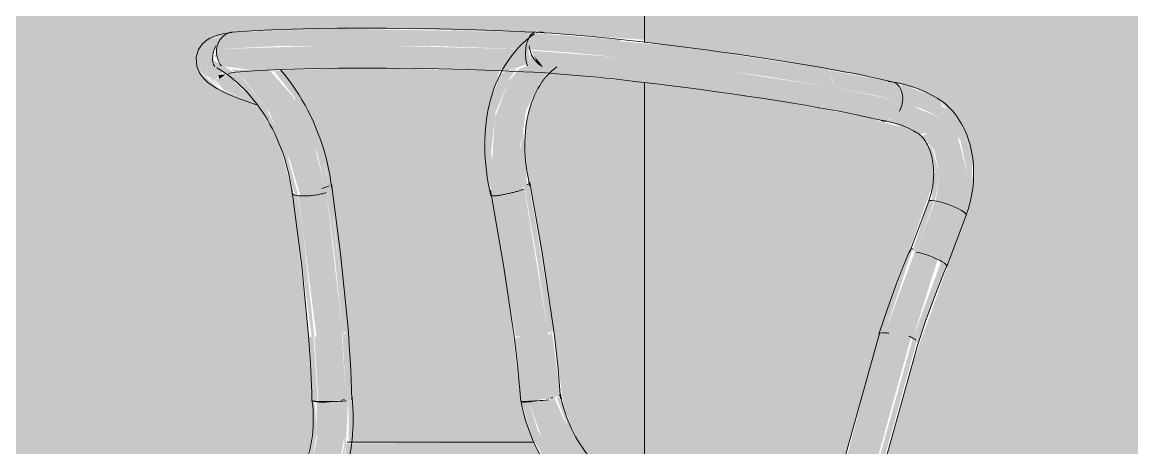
# Model space of a CAD drawing. Header units: inches. Extents: x 20426 to 36348, y -461 to 673.
# Drawn here: x 29198.65 to 29226.38, y 17.86 to 28.5 of the extents above; entities that cross this region are included whole.
import ezdxf

# ---------------------------------------------------------------- set-up
doc = ezdxf.new("R2010")
doc.units = ezdxf.units.IN
doc.header["$MEASUREMENT"] = 0
doc.layers.add('I-FURN', color=30, linetype='Continuous', lineweight=9)
doc.layers.add('Q-CASE', color=31, linetype='Continuous', lineweight=9)

# ---------------------------------------------------------------- blocks, each defined once
blk = doc.blocks.new('Casework 1 - Casework 1-456223-Elevation - East')
at = {"layer": 'Q-CASE'}
h = blk.add_hatch(color=256, dxfattribs=at)
h.paths.add_polyline_path([(-22519.774, 0), (-22513.177, 0), (-22513.177, 0.25), (-22519.707, 0.25), (-22519.718, 0.008), (-22519.841, 0)], flags=0)
h.paths.add_polyline_path([(-22521.548, 0), (-22520.693, 0), (-22520.707, 0.25), (-22526.289, 0.25), (-22526.289, 0), (-22521.591, 0)], flags=0)
h.paths.add_polyline_path([(-22510.623, 0), (-22505.796, 0.01), (-22505.796, 0.25), (-22512.311, 0.25), (-22512.311, 0), (-22510.996, 0)], flags=0)
h.paths.add_polyline_path([(-22521.392, 15.967), (-22521.392, 15.83), (-22521.366, 15.878), (-22521.37, 15.893)], flags=0)
h.paths.add_polyline_path([(-22521.606, 16.071), (-22521.437, 16.05), (-22521.544, 16.143), (-22521.605, 16.127), (-22521.606, 16.099)], flags=0)
h.paths.add_polyline_path([(-22521.803, 16.099), (-22521.839, 16.049), (-22521.839, 16.091)], flags=0)
h.paths.add_polyline_path([(-22531.668, 0), (-22527.155, 0), (-22527.155, 0.25), (-22528.301, 0.25), (-22528.301, 0.75), (-22520.736, 0.75), (-22521.548, 15.62), (-22521.48, 15.643), (-22521.67, 16.118), (-22522.536, 15.997), (-22527.271, 15.775), (-22530.663, 3.606)], flags=0)
h.paths.add_polyline_path([(-22505.771, 0.75), (-22505.753, 0.75), (-22504.981, 14.03), (-22504.981, 28.75), (-22505.537, 28.75), (-22505.537, 28.5), (-22507.827, 28.5), (-22507.827, 28.75), (-22507.918, 28.75), (-22507.918, 28.5), (-22510.623, 28.5), (-22510.623, 0.75), (-22505.796, 0.75)], flags=0)
h.paths.add_polyline_path([(-22519.736, 0.75), (-22514.866, 0.75), (-22514.866, 28.5), (-22517.57, 28.5), (-22517.57, 28.75), (-22517.662, 28.75), (-22517.662, 28.5), (-22519.952, 28.5), (-22519.952, 28.75), (-22532.8, 28.75), (-22532.8, 27.991), (-22529.528, 27.549), (-22526.968, 27.086), (-22526, 26.833), (-22525.407, 26.533), (-22525.341, 26.436), (-22525.075, 26.204), (-22524.788, 25.758), (-22524.576, 24.778), (-22524.809, 23.547), (-22526.095, 19.993), (-22526.777, 17.549), (-22522.196, 17.495), (-22522.139, 17.495), (-22521.698, 17.465), (-22521.429, 17.329), (-22521.299, 17.117), (-22521.263, 17.089), (-22521.209, 17.089), (-22521.131, 16.899), (-22520.917, 16.602), (-22520.687, 16.143), (-22520.679, 15.944), (-22520.602, 15.658), (-22519.774, 1.407)], flags=0)
h.paths.add_polyline_path([(-22532.298, 1.458), (-22528.325, 15.714), (-22528.493, 15.718), (-22531.917, 15.615), (-22531.957, 15.625), (-22532.368, 15.644), (-22532.3, 1.912)], flags=0)
h.paths.add_polyline_path([(-22520.888, 15.914), (-22520.888, 16.047), (-22520.917, 16.014)], flags=0)
h.paths.add_polyline_path([(-22532.8, 17.532), (-22531.59, 17.552), (-22527.813, 17.55), (-22526.676, 21.414), (-22525.548, 24.575), (-22525.59, 25.084), (-22525.705, 25.388), (-22525.705, 25.436), (-22525.807, 25.592), (-22525.989, 25.745), (-22526.428, 25.888), (-22527.289, 26.133), (-22529.458, 26.532), (-22532.171, 26.916), (-22532.8, 26.992), (-22532.8, 17.548)], flags=0)
h.paths.add_polyline_path([(-22526.59, 25.977), (-22527.108, 26.103), (-22526.628, 25.986)], flags=0)
h.paths.add_polyline_path([(-22504.981, 30), (-22504.981, 36), (-22532.8, 36), (-22532.8, 30), (-22510.996, 30)], flags=0)
blk = doc.blocks.new('HermanMiller_Collection_Air-Chair_SideChair_Arms - Arms-V112-Elevation - East')
at = {"layer": 'I-FURN'}
for points in [[(-22543.494, 27.825), (-22541.935, 27.904), (-22538.042, 27.904), (-22535.768, 27.825), (-22535.684, 28.117), (-22535.539, 28.249), (-22540.241, 28.334), (-22543.098, 28.249), (-22543.286, 28.184), (-22543.427, 28.032), (-22543.471, 27.933)], [(-22543.872, 27.741), (-22543.553, 27.812), (-22543.364, 28.117), (-22543.286, 28.184), (-22543.763, 28.018), (-22543.817, 27.904), (-22543.975, 27.75)], [(-22533.443, 27.624), (-22533.392, 28.061), (-22535.591, 28.228), (-22535.722, 28.032), (-22535.768, 27.825), (-22535.683, 27.819), (-22535.644, 27.816), (-22534.631, 27.741)], [(-22528.102, 26.875), (-22528.138, 27.219), (-22528.238, 27.338), (-22531.989, 27.895), (-22533.397, 28.025), (-22533.443, 27.624), (-22529.784, 27.149)], [(-22536.284, 27.281), (-22536.09, 27.328), (-22535.738, 27.451), (-22535.774, 27.718), (-22535.775, 27.825), (-22540.108, 27.931), (-22543.494, 27.825), (-22543.474, 27.603), (-22543.337, 27.4), (-22542.466, 27.29), (-22540.045, 27.356), (-22537.805, 27.334), (-22536.301, 27.282)], [(-22535.371, 27.43), (-22535.585, 27.69), (-22535.456, 27.466), (-22535.378, 27.432)], [(-22528.411, 26.362), (-22528.276, 26.438), (-22528.163, 26.625), (-22528.102, 26.875), (-22531.584, 27.401), (-22533.443, 27.624), (-22533.5, 27.076), (-22530.014, 26.623)], [(-22543.434, 27.078), (-22543.273, 27.19), (-22543.445, 27.181), (-22543.434, 27.084)], [(-22537.875, 17.999), (-22535.556, 18.004), (-22535.826, 18.794), (-22535.896, 19.046), (-22536.183, 21.489), (-22536.629, 24.162), (-22536.638, 24.168), (-22536.781, 25.531), (-22536.723, 26.14), (-22536.578, 26.72), (-22536.425, 27.286), (-22540.045, 27.356), (-22542.066, 27.286), (-22541.45, 26.498), (-22540.967, 25.517), (-22540.746, 24.73), (-22540.561, 23.543), (-22540.265, 20.66), (-22540.193, 18.754), (-22540.197, 18.004), (-22539.264, 18)], [(-22526.35, 26.52), (-22526.373, 26.768), (-22526.491, 26.95), (-22526.582, 27.002), (-22528.182, 27.293), (-22528.102, 27.055), (-22528.102, 26.875), (-22527.166, 26.699)], [(-22542.51, 26.466), (-22543.159, 27.131), (-22543.216, 27.17), (-22543.445, 27.078), (-22543.564, 27.076), (-22543.312, 26.806), (-22542.603, 26.498)], [(-22525.38, 26.106), (-22525.341, 26.344), (-22525.407, 26.533), (-22525.521, 26.614), (-22526.302, 26.924), (-22526.468, 26.924), (-22526.373, 26.768), (-22526.348, 26.45), (-22525.885, 26.344), (-22525.521, 26.172)], [(-22526.781, 26.031), (-22526.57, 26.119), (-22526.539, 26.136), (-22526.428, 26.274), (-22526.35, 26.52), (-22528.102, 26.875), (-22528.215, 26.52), (-22528.343, 26.384), (-22528.411, 26.362), (-22526.786, 26.032)], [(-22540.782, 24.369), (-22540.691, 24.434), (-22540.889, 25.278), (-22541.053, 25.752), (-22541.518, 26.62), (-22541.543, 26.56), (-22540.972, 25.205), (-22540.783, 24.375)], [(-22525.904, 25.705), (-22525.705, 25.737), (-22525.513, 25.884), (-22525.38, 26.106), (-22526.095, 26.392), (-22526.364, 26.454), (-22526.468, 26.215), (-22526.629, 26.086), (-22526.746, 26.031), (-22525.905, 25.706)], [(-22524.769, 23.708), (-22524.615, 24.236), (-22524.615, 25.084), (-22524.679, 25.218), (-22524.789, 25.762), (-22525.026, 26.129), (-22525.147, 26.314), (-22525.348, 26.377), (-22525.348, 26.227), (-22525.38, 26.106), (-22524.906, 25.55), (-22524.722, 24.704), (-22524.878, 23.793), (-22524.79, 23.729)], [(-22535.808, 24.327), (-22535.739, 24.41), (-22535.783, 25.114), (-22535.832, 25.8), (-22535.765, 26.274), (-22535.851, 25.952), (-22535.909, 25.114), (-22535.811, 24.351)], [(-22524.878, 23.793), (-22524.722, 24.704), (-22524.978, 25.635), (-22525.38, 26.106), (-22525.521, 25.878), (-22525.705, 25.737), (-22525.858, 25.651), (-22525.562, 25.304), (-22525.429, 24.694), (-22525.521, 24.035), (-22525.081, 23.894), (-22524.971, 23.844)], [(-22525.989, 25.736), (-22526.59, 25.977), (-22526.358, 25.864), (-22525.994, 25.737)], [(-22525.542, 24.038), (-22525.429, 24.694), (-22525.61, 25.349), (-22525.733, 25.449), (-22525.562, 24.956), (-22525.547, 24.694), (-22525.602, 24.31), (-22525.622, 24.046), (-22525.558, 24.039)], [(-22540.347, 20.696), (-22540.273, 20.766), (-22540.621, 24.012), (-22540.684, 24.405), (-22540.762, 24.375), (-22540.53, 22.542)], [(-22535.211, 20.731), (-22535.068, 20.78), (-22535.684, 24.464), (-22535.798, 24.357), (-22535.485, 22.577)], [(-22541.052, 20.637), (-22541.334, 23.262), (-22541.462, 24.163), (-22541.589, 24.2), (-22541.534, 23.732), (-22541.12, 20.643), (-22541.069, 20.638)], [(-22540.948, 20.635), (-22540.347, 20.696), (-22540.762, 24.375), (-22540.883, 24.342), (-22540.854, 24.212), (-22541.385, 24.158), (-22541.447, 24.155), (-22540.996, 20.636)], [(-22535.991, 20.635), (-22535.914, 20.656), (-22536.482, 24.164), (-22536.626, 24.155), (-22536.019, 20.637)], [(-22535.911, 20.637), (-22535.211, 20.731), (-22535.803, 24.329), (-22536.277, 24.2), (-22536.482, 24.162), (-22535.912, 20.644)], [(-22526.021, 22.754), (-22525.561, 24.04), (-22525.701, 24.016), (-22526.095, 22.799), (-22526.041, 22.757)], [(-22525.358, 22.509), (-22524.878, 23.793), (-22525.324, 23.984), (-22525.542, 24.038), (-22526.021, 22.754), (-22525.521, 22.592), (-22525.45, 22.559)], [(-22525.24, 22.393), (-22524.769, 23.708), (-22524.878, 23.793), (-22525.358, 22.509), (-22525.249, 22.422)], [(-22526.942, 20.693), (-22526.859, 20.734), (-22526.776, 20.782), (-22526.095, 22.835), (-22526.166, 22.794), (-22526.94, 20.699)], [(-22526.095, 20.59), (-22525.474, 22.57), (-22525.953, 22.74), (-22526.056, 22.733), (-22526.79, 20.737), (-22526.307, 20.679), (-22526.258, 20.653), (-22526.095, 20.602)], [(-22525.966, 20.456), (-22525.261, 22.435), (-22525.387, 22.507), (-22526.092, 20.6), (-22525.966, 20.458)], [(-22525.254, 22.407), (-22525.295, 22.459), (-22525.261, 22.424)], [(-22540.966, 19.02), (-22541.071, 20.638), (-22541.197, 20.637), (-22541.096, 19.033), (-22540.996, 19.022)], [(-22540.742, 19.015), (-22540.261, 19.068), (-22540.363, 20.693), (-22540.948, 20.635), (-22541.051, 20.635), (-22540.948, 19.019), (-22540.863, 19.016)], [(-22540.259, 19.034), (-22540.174, 19.044), (-22540.269, 20.716), (-22540.347, 20.696), (-22540.26, 19.051)], [(-22535.876, 19.015), (-22535.748, 19.033), (-22535.911, 20.637), (-22536.054, 20.59), (-22535.888, 19.016)], [(-22535.746, 19.02), (-22535.113, 19.108), (-22535.07, 19.118), (-22535.045, 19.118), (-22535.211, 20.731), (-22535.911, 20.637), (-22535.747, 19.025)], [(-22535.043, 19.095), (-22534.965, 19.159), (-22534.906, 19.189), (-22535.113, 20.757), (-22535.204, 20.673), (-22535.045, 19.118)], [(-22532.639, 0), (-22532.571, 0), (-22526.792, 20.736), (-22526.942, 20.675), (-22527.948, 16.856), (-22527.996, 16.809), (-22527.971, 16.786), (-22528.232, 16.048), (-22532.684, 0)], [(-22532.154, 0), (-22531.838, 0), (-22526.139, 20.625), (-22526.327, 20.683), (-22526.792, 20.734), (-22532.571, 0), (-22532.27, 0)], [(-22531.838, 0), (-22531.668, 0), (-22526, 20.512), (-22526.102, 20.578), (-22530.833, 3.606)], [(-22534.352, 17.697), (-22534.243, 17.711), (-22534.73, 18.591), (-22534.938, 19.169), (-22534.985, 19.091), (-22534.642, 18.177), (-22534.356, 17.704)], [(-22541.156, 17.287), (-22540.987, 18.233), (-22541.046, 19.018), (-22541.099, 19.025), (-22541.1, 18.069), (-22541.216, 17.371)], [(-22540.593, 17.058), (-22540.483, 17.073), (-22540.288, 18.233), (-22540.306, 19.031), (-22540.997, 19.009), (-22540.986, 18.094), (-22541.156, 17.287), (-22540.962, 17.144), (-22540.715, 17.065)], [(-22540.79, 19.002), (-22540.996, 19.022), (-22540.828, 19.004)], [(-22534.919, 17.287), (-22534.537, 17.606), (-22534.356, 17.704), (-22534.829, 18.591), (-22535.043, 19.095), (-22535.113, 19.108), (-22535.157, 19.06), (-22535.204, 19.056), (-22535.691, 19.009), (-22535.297, 17.914), (-22535.123, 17.625)]]:
    blk.add_hatch(color=256, dxfattribs=at).paths.add_polyline_path(points, flags=0)
h = blk.add_hatch(color=256, dxfattribs=at)
h.paths.add_polyline_path([(-22543.564, 27.076), (-22543.418, 27.187), (-22543.343, 27.259), (-22543.578, 27.47), (-22543.579, 27.719), (-22543.591, 27.804), (-22543.872, 27.741), (-22544.006, 27.624), (-22543.967, 27.37), (-22543.805, 27.169), (-22543.577, 27.079)], flags=0)
h.paths.add_polyline_path([(-22543.36, 27.4), (-22543.464, 27.579), (-22543.496, 27.713), (-22543.46, 27.488), (-22543.378, 27.408)], flags=0)
h = blk.add_hatch(color=256, dxfattribs=at)
h.paths.add_polyline_path([(-22541.351, 24.155), (-22540.845, 24.22), (-22540.84, 24.353), (-22540.783, 24.375), (-22541.102, 25.618), (-22541.576, 26.625), (-22542.171, 27.301), (-22542.891, 27.312), (-22543.138, 27.325), (-22542.823, 27.084), (-22542.172, 26.248), (-22541.645, 24.993), (-22541.4, 24.159), (-22541.394, 24.158)], flags=0)
h.paths.add_polyline_path([(-22543.51, 27.609), (-22543.521, 27.825), (-22543.535, 27.628), (-22543.515, 27.612)], flags=0)
h = blk.add_hatch(color=256, dxfattribs=at)
h.paths.add_polyline_path([(-22533.5, 27.076), (-22533.443, 27.624), (-22535.632, 27.79), (-22535.43, 27.485), (-22535.303, 27.288), (-22535.239, 27.231), (-22534.571, 27.181)], flags=0)
h.paths.add_polyline_path([(-22535.723, 27.406), (-22535.658, 27.499), (-22535.706, 27.821), (-22535.768, 27.825), (-22535.742, 27.466), (-22535.726, 27.411)], flags=0)
h = blk.add_hatch(color=256, dxfattribs=at)
h.paths.add_polyline_path([(-22541.455, 24.162), (-22541.803, 25.458), (-22542.256, 26.355), (-22542.866, 27.117), (-22543.294, 27.392), (-22543.432, 27.462), (-22543.596, 27.56), (-22543.509, 27.374), (-22542.972, 27), (-22542.256, 26.089), (-22541.847, 25.242), (-22541.702, 24.702), (-22541.534, 24.177), (-22541.492, 24.169)], flags=0)
h.paths.add_polyline_path([(-22542.312, 26.251), (-22542.466, 26.437), (-22542.329, 26.275)], flags=0)
h = blk.add_hatch(color=256, dxfattribs=at)
h.paths.add_polyline_path([(-22536.573, 24.155), (-22536.497, 24.177), (-22536.635, 25.242), (-22536.523, 26.248), (-22536.172, 27.084), (-22536.002, 27.344), (-22536.384, 27.222), (-22536.588, 26.689), (-22536.681, 26.412), (-22536.78, 25.768), (-22536.726, 24.786), (-22536.605, 24.157)], flags=0)
h.paths.add_polyline_path([(-22535.672, 27.609), (-22535.614, 27.671), (-22535.673, 27.701), (-22535.673, 27.624)], flags=0)
h = blk.add_hatch(color=256, dxfattribs=at)
h.paths.add_polyline_path([(-22536.495, 24.162), (-22535.89, 24.3), (-22535.815, 24.38), (-22535.907, 25.445), (-22535.763, 26.288), (-22535.426, 26.953), (-22535.239, 27.231), (-22535.614, 27.671), (-22535.663, 27.579), (-22535.671, 27.477), (-22535.769, 27.398), (-22535.942, 27.325), (-22536.199, 27.019), (-22536.54, 26.101), (-22536.607, 25.031), (-22536.539, 24.501)], flags=0)
h.paths.add_polyline_path([(-22535.801, 27.266), (-22535.801, 27.266), (-22535.614, 27.375)], flags=0)
h = blk.add_hatch(color=256, dxfattribs=at)
h.paths.add_polyline_path([(-22543.42, 26.863), (-22543.598, 27.084), (-22543.666, 27.084), (-22543.572, 27)], flags=0)
h.paths.add_polyline_path([(-22543.382, 26.785), (-22543.805, 27.169), (-22543.777, 27.052), (-22543.42, 26.81)], flags=0)
h = blk.add_hatch(color=256, dxfattribs=at)
h.paths.add_polyline_path([(-22540.483, 17.073), (-22540.392, 17.109), (-22540.266, 17.911), (-22540.207, 19.04), (-22540.298, 19.026), (-22540.302, 17.929), (-22540.429, 17.328)], flags=0)
h.paths.add_polyline_path([(-22540.392, 17.109), (-22540.309, 17.254), (-22540.362, 17.231)], flags=0)
h = blk.add_hatch(color=256, dxfattribs=at)
h.paths.add_polyline_path([(-22535.013, 17.144), (-22534.919, 17.287), (-22535.467, 18.29), (-22535.691, 19.009), (-22535.878, 19.002), (-22535.593, 18.094), (-22535.406, 17.773), (-22535.1, 17.287)], flags=0)
h.paths.add_polyline_path([(-22535.021, 17.095), (-22535.054, 17.209), (-22535.053, 17.144)], flags=0)
h = blk.add_hatch(color=256, dxfattribs=at)
h.paths.add_polyline_path([(-22535.013, 17.144), (-22535.053, 17.144), (-22535.021, 17.156)], flags=0)
h.paths.add_polyline_path([(-22538.195, 16.876), (-22534.817, 16.911), (-22535.152, 17.371), (-22535.595, 18.003), (-22540.26, 17.966), (-22540.289, 17.125), (-22540.272, 16.951), (-22540.045, 16.943)], flags=0)
for p, q in [((-22544.006, 27.627), (-22544.008, 27.605)), ((-22526.567, 27), (-22526.712, 27.021)), ((-22526.827, 26.027), (-22526.73, 26.014)), ((-22525.698, 24.025), (-22526.177, 22.742)), ((-22525.698, 24.025), (-22525.698, 24.024)), ((-22525.241, 22.392), (-22524.76, 23.678)), ((-22526.93, 20.719), (-22532.706, 0)), ((-22531.667, 0), (-22525.967, 20.451)), ((-22535.204, 19.091), (-22535.203, 19.091))]:
    blk.add_line(p, q, dxfattribs=at)
at = {"layer": 'I-FURN', "flags": 128}
for points in [[(-22543.094, 28.25), (-22542.625, 28.28), (-22542.128, 28.306), (-22541.603, 28.326), (-22541.053, 28.34), (-22540.476, 28.35), (-22539.874, 28.353), (-22539.248, 28.352), (-22538.6, 28.345), (-22537.929, 28.332), (-22537.236, 28.314), (-22536.524, 28.291), (-22535.793, 28.263), (-22535.516, 28.251)], [(-22544.006, 27.627), (-22543.95, 27.817), (-22543.856, 27.954), (-22543.757, 28.041), (-22543.666, 28.098), (-22543.58, 28.137), (-22543.498, 28.167), (-22543.414, 28.191), (-22543.328, 28.211), (-22543.239, 28.228), (-22543.145, 28.243), (-22543.118, 28.247)], [(-22535.553, 28.206), (-22535.658, 28.13), (-22535.758, 28.048), (-22535.854, 27.961), (-22535.946, 27.868), (-22536.034, 27.77), (-22536.117, 27.667), (-22536.195, 27.559), (-22536.268, 27.447), (-22536.337, 27.331), (-22536.401, 27.211), (-22536.46, 27.088), (-22536.514, 26.961), (-22536.563, 26.83), (-22536.608, 26.697), (-22536.647, 26.561), (-22536.682, 26.422), (-22536.712, 26.281), (-22536.738, 26.138), (-22536.758, 25.993), (-22536.774, 25.845), (-22536.785, 25.697), (-22536.791, 25.547), (-22536.792, 25.395), (-22536.789, 25.243), (-22536.781, 25.09), (-22536.769, 24.936), (-22536.752, 24.782), (-22536.73, 24.628), (-22536.704, 24.474), (-22536.673, 24.32), (-22536.638, 24.167)], [(-22535.515, 28.251), (-22535.319, 28.238), (-22535.121, 28.224), (-22534.92, 28.209), (-22534.717, 28.193), (-22534.512, 28.176), (-22534.305, 28.158), (-22534.096, 28.139), (-22533.887, 28.118), (-22533.677, 28.097), (-22533.467, 28.075), (-22533.391, 28.066)], [(-22528.27, 27.348), (-22528.621, 27.409), (-22528.979, 27.468), (-22529.344, 27.527), (-22529.716, 27.585), (-22530.094, 27.642), (-22530.476, 27.698), (-22530.864, 27.753), (-22531.255, 27.806), (-22531.65, 27.858), (-22532.048, 27.909), (-22532.448, 27.958), (-22532.849, 28.005), (-22533.252, 28.051), (-22533.391, 28.066)], [(-22544.008, 27.605), (-22543.986, 27.389), (-22543.911, 27.218), (-22543.816, 27.092), (-22543.714, 26.996), (-22543.606, 26.915), (-22543.491, 26.843), (-22543.367, 26.776), (-22543.232, 26.712), (-22543.085, 26.648), (-22542.926, 26.586), (-22542.754, 26.523), (-22542.569, 26.461), (-22542.483, 26.434)], [(-22543.489, 27.355), (-22543.403, 27.306), (-22543.317, 27.252), (-22543.232, 27.193), (-22543.147, 27.13), (-22543.062, 27.062), (-22542.978, 26.99), (-22542.896, 26.913), (-22542.814, 26.833), (-22542.734, 26.748), (-22542.655, 26.66), (-22542.578, 26.567), (-22542.503, 26.472), (-22542.43, 26.372), (-22542.359, 26.27), (-22542.29, 26.164), (-22542.224, 26.056), (-22542.161, 25.944), (-22542.1, 25.831), (-22542.042, 25.715), (-22541.988, 25.597), (-22541.936, 25.477), (-22541.888, 25.355), (-22541.842, 25.233), (-22541.801, 25.109), (-22541.763, 24.984), (-22541.728, 24.858), (-22541.697, 24.732), (-22541.669, 24.605), (-22541.646, 24.479), (-22541.626, 24.353), (-22541.609, 24.228)], [(-22543.206, 27.21), (-22543.196, 27.213), (-22543.171, 27.221), (-22543.131, 27.231), (-22543.08, 27.241), (-22543.017, 27.251), (-22542.988, 27.256)], [(-22543.014, 27.253), (-22542.56, 27.283), (-22542.076, 27.307), (-22541.563, 27.327), (-22541.023, 27.341), (-22540.456, 27.35), (-22539.863, 27.353), (-22539.246, 27.352), (-22538.605, 27.344), (-22537.941, 27.332), (-22537.255, 27.314), (-22536.549, 27.291), (-22535.824, 27.263), (-22535.567, 27.252)], [(-22541.897, 27.313), (-22541.8, 27.196), (-22541.706, 27.076), (-22541.616, 26.953), (-22541.528, 26.826), (-22541.443, 26.696), (-22541.363, 26.563), (-22541.285, 26.427), (-22541.211, 26.289), (-22541.141, 26.148), (-22541.075, 26.005), (-22541.012, 25.86), (-22540.954, 25.713), (-22540.899, 25.564), (-22540.849, 25.414), (-22540.802, 25.263), (-22540.76, 25.111), (-22540.723, 24.958), (-22540.689, 24.804), (-22540.66, 24.65), (-22540.636, 24.496), (-22540.616, 24.342)], [(-22534.989, 27.38), (-22535.048, 27.337), (-22535.106, 27.29), (-22535.162, 27.239), (-22535.217, 27.183), (-22535.271, 27.123), (-22535.322, 27.059), (-22535.372, 26.991), (-22535.419, 26.918), (-22535.465, 26.842), (-22535.508, 26.761), (-22535.548, 26.676), (-22535.586, 26.587), (-22535.621, 26.495), (-22535.653, 26.399), (-22535.682, 26.299), (-22535.708, 26.196), (-22535.731, 26.091), (-22535.75, 25.982), (-22535.766, 25.87), (-22535.778, 25.756), (-22535.786, 25.64), (-22535.791, 25.521), (-22535.792, 25.401), (-22535.79, 25.279), (-22535.783, 25.156), (-22535.773, 25.032), (-22535.759, 24.907), (-22535.742, 24.781), (-22535.72, 24.655), (-22535.695, 24.529), (-22535.666, 24.402)], [(-22535.569, 27.252), (-22535.379, 27.24), (-22535.185, 27.226), (-22534.989, 27.212), (-22534.791, 27.196), (-22534.59, 27.179), (-22534.388, 27.162), (-22534.184, 27.143), (-22533.979, 27.123), (-22533.773, 27.102), (-22533.567, 27.08), (-22533.5, 27.072)], [(-22526.611, 27.012), (-22526.792, 27.054), (-22526.981, 27.096), (-22527.176, 27.138), (-22527.379, 27.18), (-22527.588, 27.222), (-22527.804, 27.263), (-22528.026, 27.304), (-22528.253, 27.345), (-22528.27, 27.348)], [(-22528.443, 26.363), (-22528.788, 26.423), (-22529.141, 26.482), (-22529.501, 26.54), (-22529.868, 26.597), (-22530.24, 26.653), (-22530.618, 26.708), (-22531.001, 26.762), (-22531.388, 26.815), (-22531.779, 26.867), (-22532.172, 26.917), (-22532.567, 26.965), (-22532.965, 27.012), (-22533.363, 27.057), (-22533.5, 27.072)], [(-22525.472, 26.592), (-22525.623, 26.678), (-22525.777, 26.755), (-22525.935, 26.823), (-22526.096, 26.883), (-22526.259, 26.933), (-22526.425, 26.973), (-22526.567, 27)], [(-22526.843, 26.039), (-22527.015, 26.079), (-22527.195, 26.119), (-22527.383, 26.16), (-22527.578, 26.2), (-22527.78, 26.24), (-22527.989, 26.281), (-22528.205, 26.321), (-22528.426, 26.36), (-22528.443, 26.363)], [(-22524.76, 23.678), (-22524.732, 23.758), (-22524.706, 23.839), (-22524.682, 23.921), (-22524.66, 24.004), (-22524.641, 24.087), (-22524.624, 24.171), (-22524.61, 24.256), (-22524.598, 24.341), (-22524.588, 24.426), (-22524.581, 24.511), (-22524.576, 24.596), (-22524.574, 24.682), (-22524.574, 24.767), (-22524.576, 24.852), (-22524.581, 24.936), (-22524.589, 25.02), (-22524.598, 25.104), (-22524.611, 25.187), (-22524.626, 25.269), (-22524.643, 25.35), (-22524.663, 25.431), (-22524.686, 25.51), (-22524.711, 25.588), (-22524.739, 25.665), (-22524.769, 25.741), (-22524.802, 25.815), (-22524.837, 25.887), (-22524.875, 25.958), (-22524.916, 26.027), (-22524.959, 26.094), (-22525.005, 26.159), (-22525.053, 26.222), (-22525.104, 26.282), (-22525.158, 26.34), (-22525.214, 26.395), (-22525.273, 26.448), (-22525.334, 26.497), (-22525.398, 26.544), (-22525.464, 26.587), (-22525.472, 26.592)], [(-22526.73, 26.014), (-22526.619, 25.992), (-22526.508, 25.964), (-22526.399, 25.93), (-22526.291, 25.889), (-22526.184, 25.841), (-22526.079, 25.788), (-22525.99, 25.737)], [(-22525.99, 25.737), (-22525.968, 25.722), (-22525.946, 25.706), (-22525.924, 25.689), (-22525.901, 25.669), (-22525.879, 25.647), (-22525.857, 25.623), (-22525.834, 25.597), (-22525.812, 25.569), (-22525.791, 25.539), (-22525.77, 25.507), (-22525.749, 25.472), (-22525.73, 25.436), (-22525.711, 25.398), (-22525.693, 25.358), (-22525.676, 25.316), (-22525.66, 25.272), (-22525.645, 25.226), (-22525.631, 25.179), (-22525.619, 25.131), (-22525.608, 25.081), (-22525.599, 25.03), (-22525.59, 24.977), (-22525.584, 24.924), (-22525.579, 24.87), (-22525.575, 24.815), (-22525.574, 24.759), (-22525.573, 24.703), (-22525.575, 24.646), (-22525.578, 24.59), (-22525.582, 24.532), (-22525.589, 24.475), (-22525.597, 24.418), (-22525.606, 24.361), (-22525.617, 24.305), (-22525.63, 24.249), (-22525.644, 24.194), (-22525.66, 24.139), (-22525.677, 24.085), (-22525.696, 24.032), (-22525.698, 24.025)], [(-22540.202, 20.756), (-22540.398, 22.72), (-22540.62, 24.462)], [(-22535.068, 20.78), (-22535.361, 22.744), (-22535.67, 24.486)], [(-22541.611, 24.323), (-22541.368, 22.401), (-22541.198, 20.671)], [(-22536.652, 24.299), (-22536.315, 22.377), (-22536.059, 20.647)], [(-22525.542, 24.038), (-22525.622, 24.046), (-22525.675, 24.042), (-22525.698, 24.025)], [(-22525.202, 23.942), (-22525.324, 23.984), (-22525.44, 24.016), (-22525.542, 24.038)], [(-22524.878, 23.793), (-22524.971, 23.844), (-22525.081, 23.894), (-22525.202, 23.942)], [(-22524.76, 23.679), (-22524.769, 23.708), (-22524.809, 23.747), (-22524.878, 23.793)], [(-22526.941, 20.698), (-22526.721, 21.355), (-22526.482, 22.009), (-22526.224, 22.66), (-22526.155, 22.826)], [(-22525.988, 20.394), (-22525.777, 21.025), (-22525.548, 21.653), (-22525.299, 22.279), (-22525.233, 22.438)], [(-22541.198, 20.671), (-22541.148, 19.953), (-22541.117, 19.232), (-22541.113, 19.041)], [(-22540.113, 19.062), (-22540.139, 19.812), (-22540.186, 20.56), (-22540.202, 20.756)], [(-22536.059, 20.647), (-22535.973, 19.929), (-22535.907, 19.207), (-22535.893, 19.017)], [(-22534.896, 19.086), (-22534.959, 19.837), (-22535.043, 20.584), (-22535.068, 20.78)], [(-22540.296, 17.218), (-22540.258, 17.332), (-22540.223, 17.448), (-22540.193, 17.567), (-22540.166, 17.688), (-22540.143, 17.812), (-22540.123, 17.937), (-22540.107, 18.064), (-22540.095, 18.192), (-22540.086, 18.322), (-22540.081, 18.453), (-22540.079, 18.585), (-22540.081, 18.719), (-22540.086, 18.853), (-22540.095, 18.987), (-22540.107, 19.122), (-22540.111, 19.161)], [(-22534.228, 17.694), (-22534.291, 17.778), (-22534.353, 17.864), (-22534.412, 17.953), (-22534.468, 18.045), (-22534.522, 18.138), (-22534.573, 18.234), (-22534.621, 18.333), (-22534.667, 18.432), (-22534.709, 18.534), (-22534.748, 18.637), (-22534.784, 18.741), (-22534.817, 18.846), (-22534.846, 18.953), (-22534.872, 19.059), (-22534.895, 19.167), (-22534.901, 19.197)], [(-22541.238, 17.551), (-22541.212, 17.631), (-22541.188, 17.714), (-22541.165, 17.8), (-22541.146, 17.889), (-22541.128, 17.981), (-22541.113, 18.076), (-22541.101, 18.174), (-22541.091, 18.274), (-22541.084, 18.376), (-22541.08, 18.48), (-22541.079, 18.585), (-22541.08, 18.692), (-22541.085, 18.801), (-22541.092, 18.91), (-22541.102, 19.02), (-22541.105, 19.052)], [(-22535.884, 19.015), (-22535.856, 18.877), (-22535.824, 18.74), (-22535.787, 18.603), (-22535.747, 18.468), (-22535.702, 18.334), (-22535.653, 18.201), (-22535.599, 18.07), (-22535.542, 17.941), (-22535.481, 17.815), (-22535.416, 17.69), (-22535.348, 17.568), (-22535.275, 17.448), (-22535.199, 17.331), (-22535.12, 17.217), (-22535.037, 17.106), (-22535.013, 17.075)]]:
    blk.add_lwpolyline(points, dxfattribs=at)
at = {"layer": 'I-FURN'}
for centre, major_axis, ratio, start_param, end_param in [((-22543.248, 27.793), (0.241, 0.438), 0.575844, 0.314392, 0.576192), ((-22535.271, 27.793), (-0.282, 0.413), 0.716528, 5.57384, 6.097439), ((-22543.248, 27.793), (0.241, 0.438), 0.575844, 1.623389, 2.146988), ((-22535.271, 27.793), (-0.282, 0.413), 0.716528, 0.861451, 1.38505), ((-22543.248, 27.793), (0.241, 0.438), 0.575844, 2.146988, 2.932386), ((-22535.271, 27.793), (-0.282, 0.413), 0.716528, 1.38505, 2.170448), ((-22526.727, 26.525), (0.116, 0.486), 0.74611, 4.877543, 6.18654), ((-22526.727, 26.525), (0.116, 0.486), 0.74611, 4.353944, 4.877543), ((-22526.769, 26.524), (0.057, 0.497), 0.711436, 2.845098, 3.106897), ((-22526.727, 26.525), (0.116, 0.486), 0.74611, 3.141593, 3.306746), ((-22526.769, 26.524), (0.057, 0.497), 0.711436, 3.106897, 3.368696), ((-22541.115, 24.392), (0.495, 0.07), 0.185134, 5.480669, 5.742468), ((-22536.161, 24.392), (0.491, 0.093), 0.137076, 5.750632, 6.274231), ((-22536.161, 24.392), (0.491, 0.093), 0.137076, 0, 0.306983), ((-22541.113, 24.285), (0.497, 0.057), 0.234229, 3.138866, 3.662465), ((-22541.113, 24.285), (0.497, 0.057), 0.234229, 3.685235, 3.924264), ((-22541.113, 24.285), (0.497, 0.057), 0.234229, 3.93217, 4.186064), ((-22541.113, 24.285), (0.497, 0.057), 0.234229, 4.197005, 4.447863), ((-22541.113, 24.285), (0.497, 0.057), 0.234229, 4.452168, 4.709663), ((-22541.113, 24.285), (0.497, 0.057), 0.234229, 4.713014, 4.971462), ((-22541.113, 24.285), (0.497, 0.057), 0.234229, 4.975221, 5.233261), ((-22541.115, 24.392), (0.495, 0.07), 0.185134, 5.21887, 5.467079), ((-22541.113, 24.285), (0.497, 0.057), 0.234229, 5.239572, 5.495061), ((-22536.152, 24.285), (0.486, 0.118), 0.11091, 3.117428, 3.641027), ((-22536.152, 24.285), (0.486, 0.118), 0.11091, 3.667725, 3.902826), ((-22536.152, 24.285), (0.486, 0.118), 0.11091, 3.93683, 4.164626), ((-22536.152, 24.285), (0.486, 0.118), 0.11091, 4.192229, 4.426425), ((-22536.152, 24.285), (0.486, 0.118), 0.11091, 4.449986, 4.688225), ((-22536.152, 24.285), (0.486, 0.118), 0.11091, 4.712585, 4.950024), ((-22536.152, 24.285), (0.486, 0.118), 0.11091, 4.977051, 5.211823), ((-22536.152, 24.285), (0.486, 0.118), 0.11091, 5.243425, 5.473623), ((-22525.694, 22.632), (-0.461, 0.194), 0.144221, 5.822246, 6.345845), ((-22525.709, 22.567), (-0.468, 0.175), 0.191458, 3.939025, 5.509821), ((-22525.709, 22.567), (-0.468, 0.175), 0.191458, 3.153627, 3.939025), ((-22525.709, 22.567), (-0.468, 0.175), 0.191458, 2.891828, 3.141593), ((-22526.465, 20.546), (-0.476, 0.152), 0.239355, 5.80521, 6.328809), ((-22526.465, 20.546), (-0.476, 0.152), 0.239355, 5.543411, 5.799632), ((-22526.465, 20.546), (-0.476, 0.152), 0.239355, 5.282674, 5.542834), ((-22526.449, 20.585), (-0.482, 0.134), 0.301377, 3.976352, 4.23196), ((-22526.449, 20.585), (-0.482, 0.134), 0.301377, 3.714553, 3.963657), ((-22535.392, 19.106), (0.492, 0.091), 0.107353, 5.872701, 6.396299), ((-22540.613, 19.052), (0.5, 0.01), 0.069551, 3.141593, 3.925172), ((-22540.608, 19.106), (0.497, 0.055), 0.180952, 3.532209, 3.794009), ((-22540.608, 19.106), (0.497, 0.055), 0.180952, 3.794009, 4.579407), ((-22540.613, 19.052), (0.5, 0.01), 0.069551, 3.925172, 5.495969), ((-22540.608, 19.106), (0.497, 0.055), 0.180952, 5.209031, 5.364805), ((-22535.394, 19.052), (0.499, 0.035), 0.020295, 3.141996, 3.927394), ((-22535.392, 19.106), (0.492, 0.091), 0.107353, 3.141593, 4.040105), ((-22535.394, 19.052), (0.499, 0.035), 0.020295, 3.927394, 5.106755), ((-22535.392, 19.106), (0.492, 0.091), 0.107353, 4.040105, 4.477529), ((-22535.392, 19.106), (0.492, 0.091), 0.107353, 5.208399, 5.349102)]:
    blk.add_ellipse(centre, major_axis=major_axis, ratio=ratio, start_param=start_param, end_param=end_param, dxfattribs=at)
for points, knots in [([(-22543.494, 27.825), (-22543.488, 27.881), (-22543.459, 27.989), (-22543.36, 28.139), (-22543.229, 28.225), (-22543.131, 28.246), (-22543.098, 28.249)], [-1, -1, -1, -1, -0.7857143, -0.5714286, -0.2857143, -0.1428571, -0.1428571, -0.1428571, -0.1428571]), ([(-22535.768, 27.825), (-22535.762, 27.881), (-22535.741, 27.989), (-22535.681, 28.139), (-22535.608, 28.225), (-22535.556, 28.246), (-22535.539, 28.249)], [-1, -1, -1, -1, -0.7857143, -0.5714286, -0.2857143, -0.1428571, -0.1428571, -0.1428571, -0.1428571]), ([(-22540.235, 18.004), (-22539.458, 18), (-22537.92, 17.997), (-22536.336, 18.001), (-22535.556, 18.003)], [-0.9268801, -0.9268801, -0.9268801, -0.9268801, -0.5, -0.0910372, -0.0910372, -0.0910372, -0.0910372])]:
    blk.add_open_spline(points, degree=3, knots=knots, dxfattribs=at)
for points in [[(-22543.371, 27.411), (-22543.418, 27.466), (-22543.489, 27.598), (-22543.503, 27.751), (-22543.494, 27.825)], [(-22535.726, 27.411), (-22535.747, 27.466), (-22535.777, 27.598), (-22535.776, 27.751), (-22535.768, 27.825)]]:
    blk.add_open_spline(points, degree=3, dxfattribs=at)
blk = doc.blocks.new('Casework 2 - Casework 1-491120-Elevation - East')
at = {"layer": 'Q-CASE'}
h = blk.add_hatch(color=256, dxfattribs=at)
h.paths.add_polyline_path([(-22613.107, 25.989), (-22612.993, 25.726), (-22612.881, 25.759), (-22613.051, 25.896), (-22613.084, 25.951)], flags=0)
h.paths.add_polyline_path([(-22543.382, 26.785), (-22543.434, 26.876), (-22543.4, 26.803)], flags=0)
h.paths.add_polyline_path([(-22635.053, 0), (-22613.198, 0), (-22612.499, 20.853), (-22613.121, 26.789), (-22612.744, 27.293), (-22611.387, 27.744), (-22610.474, 27.958), (-22609.339, 28.134), (-22607.828, 28.256), (-22604.244, 28.358), (-22604.244, 28.5), (-22608.194, 28.5), (-22608.194, 28.75), (-22614.744, 28.75), (-22614.744, 30), (-22590.744, 30), (-22590.744, 28.75), (-22597.294, 28.75), (-22597.338, 28.5), (-22601.244, 28.5), (-22601.244, 28.333), (-22597.247, 28.236), (-22595.32, 28.018), (-22594.067, 27.734), (-22592.863, 27.338), (-22592.644, 27.219), (-22592.304, 26.699), (-22592.37, 26.061), (-22592.468, 25.798), (-22592.495, 25.635), (-22592.449, 25.592), (-22592.509, 25.225), (-22592.495, 25.105), (-22593, 20.322), (-22592.291, 0), (-22546.787, 0), (-22541.624, 15.816), (-22541.736, 15.97), (-22541.831, 16.344), (-22541.725, 16.717), (-22541.337, 17.162), (-22541.288, 17.162), (-22541.192, 17.681), (-22541.1, 18.288), (-22541.107, 19.038), (-22541.113, 19.041), (-22541.232, 21.021), (-22541.607, 24.278), (-22541.929, 25.475), (-22542.105, 25.819), (-22542.527, 26.471), (-22543.498, 26.863), (-22543.79, 27.107), (-22543.875, 27.235), (-22543.967, 27.37), (-22544.004, 27.627), (-22543.872, 27.741), (-22543.935, 27.79), (-22543.513, 28.128), (-22542.797, 28.264), (-22540.045, 28.339), (-22538.874, 28.33), (-22535.539, 28.249), (-22532.8, 28.061), (-22532.8, 28.75), (-22538.2, 28.75), (-22538.2, 30), (-22532.8, 30), (-22532.8, 36), (-22635.053, 36), (-22635.053, 11.964)], flags=0)
h.paths.add_polyline_path([(-22593.337, 0), (-22593.291, 0), (-22593.868, 15.87), (-22593.99, 15.801), (-22593.95, 15.658), (-22593.925, 15.624), (-22593.361, 0.647)], flags=0)
h.paths.add_polyline_path([(-22610.061, 0), (-22610.061, 0.25), (-22610.744, 0.25), (-22610.691, 0.75), (-22604.244, 0.75), (-22604.244, 16.05), (-22607.869, 16.014), (-22608.29, 15.834), (-22608.625, 15.736), (-22609.354, 15.606), (-22610.128, 15.678), (-22610.625, 15.713), (-22610.575, 15.374), (-22611.153, 0), (-22610.565, 0)], flags=0)
h.paths.add_polyline_path([(-22609.195, 0), (-22596.294, 0), (-22596.294, 0.25), (-22609.195, 0.25), (-22609.195, 0.136)], flags=0)
h.paths.add_polyline_path([(-22594.336, 0), (-22594.964, 15.755), (-22595.314, 15.682), (-22596.466, 15.632), (-22597.03, 15.805), (-22597.17, 15.855), (-22598.045, 16.052), (-22601.244, 16.016), (-22601.244, 0.75), (-22594.744, 0.75), (-22594.798, 0.25), (-22595.428, 0.25), (-22595.428, 0), (-22594.453, 0)], flags=0)
h.paths.add_polyline_path([(-22612.197, 0), (-22612.152, 0), (-22611.543, 15.858), (-22611.643, 15.874), (-22612.152, 1.309)], flags=0)
h.paths.add_polyline_path([(-22533.289, 0), (-22533.325, 15.8), (-22533.248, 15.727), (-22533.249, 15.852), (-22533.296, 15.928), (-22533.723, 16.014), (-22533.87, 15.992), (-22540.623, 15.585), (-22545.738, 0), (-22533.342, 0)], flags=0)
h.paths.add_polyline_path([(-22593.37, 25.57), (-22593.317, 25.57), (-22593.341, 25.645)], flags=0)
h.paths.add_polyline_path([(-22593.886, 17.034), (-22593.998, 20.783), (-22593.868, 22.035), (-22593.479, 24.819), (-22593.341, 25.796), (-22593.293, 25.772), (-22593.265, 25.923), (-22593.341, 26.102), (-22593.341, 26.46), (-22594.481, 26.828), (-22596.479, 27.182), (-22597.167, 27.181), (-22597.737, 26.788), (-22598.151, 26.322), (-22598.554, 25.549), (-22598.679, 25.177), (-22598.737, 24.294), (-22598.515, 18.927), (-22598.316, 18.233), (-22597.878, 17.551), (-22595.171, 17.496), (-22595.171, 17.464), (-22595.159, 17.409), (-22594.984, 17.447), (-22594.798, 17.496), (-22594.211, 17.292), (-22594.112, 17.18), (-22594.108, 17.085), (-22593.994, 17.054), (-22593.946, 17.045)], flags=0)
h.paths.add_polyline_path([(-22611.603, 17.034), (-22611.341, 17.099), (-22611.153, 17.331), (-22610.855, 17.477), (-22610.519, 17.477), (-22610.362, 17.479), (-22610.316, 17.509), (-22609.465, 17.566), (-22607.828, 17.551), (-22607.586, 17.59), (-22607.395, 17.807), (-22607.078, 18.435), (-22606.928, 19.255), (-22606.787, 24.861), (-22606.861, 25.369), (-22607.274, 26.248), (-22607.885, 26.91), (-22608.487, 27.223), (-22609.861, 27.06), (-22611.631, 26.655), (-22612.181, 26.392), (-22611.62, 22.035), (-22611.541, 21.422), (-22611.494, 20.131), (-22611.6, 17.099)], flags=0)
h.paths.add_polyline_path([(-22595.194, 17.073), (-22595.171, 17.159), (-22595.218, 17.126), (-22595.196, 17.074)], flags=0)
h.paths.add_polyline_path([(-22610.511, 17.079), (-22610.271, 17.149), (-22610.316, 17.159), (-22610.516, 17.089)], flags=0)
h.paths.add_polyline_path([(-22534.024, 17.522), (-22534.024, 17.599), (-22533.993, 17.52)], flags=0)
h.paths.add_polyline_path([(-22533.668, 17.453), (-22532.8, 17.568), (-22532.8, 26.992), (-22535.167, 27.225), (-22535.478, 26.833), (-22535.591, 26.537), (-22535.743, 26.104), (-22535.785, 25.435), (-22535.725, 24.685), (-22535.589, 24.022), (-22535.065, 20.75), (-22534.824, 18.914), (-22534.597, 18.308), (-22534.243, 17.711), (-22534.145, 17.625), (-22533.972, 17.488), (-22533.675, 17.455)], flags=0)
h.paths.add_polyline_path([(-22606.447, 19.006), (-22606.499, 19.016), (-22606.45, 19.006)], flags=0)
h.paths.add_polyline_path([(-22593.121, 25.478), (-22593.16, 25.761), (-22593.214, 25.655), (-22593.135, 25.505)], flags=0)
h.paths.add_polyline_path([(-22593.049, 25.605), (-22593.049, 25.718), (-22593.097, 25.628)], flags=0)
h.paths.add_polyline_path([(-22607.265, 26.246), (-22607.579, 26.654), (-22607.266, 26.248)], flags=0)
h.paths.add_polyline_path([(-22543.434, 27.078), (-22543.232, 27.181), (-22543.308, 27.212), (-22543.331, 27.15), (-22543.425, 27.084)], flags=0)
h.paths.add_polyline_path([(-22543.564, 27.076), (-22543.437, 27.107), (-22543.458, 27.169), (-22543.561, 27.078)], flags=0)
for p, q in [((-22532.8, 27.991), (-22532.8, 28.75)), ((-22532.8, 17.518), (-22532.8, 26.992))]:
    blk.add_line(p, q, dxfattribs=at)

msp = doc.modelspace()

# ---------------------------------------------------------------- block references
at = {"layer": 'I-FURN'}
msp.add_blockref('HermanMiller_Collection_Air-Chair_SideChair_Arms - Arms-V112-Elevation - East', (51747.003, 0), dxfattribs=at)
at = {"layer": 'Q-CASE'}
for name in ['Casework 2 - Casework 1-491120-Elevation - East', 'Casework 1 - Casework 1-456223-Elevation - East']:
    msp.add_blockref(name, (51747.003, 0), dxfattribs=at)

doc.saveas('drawing.dxf')
